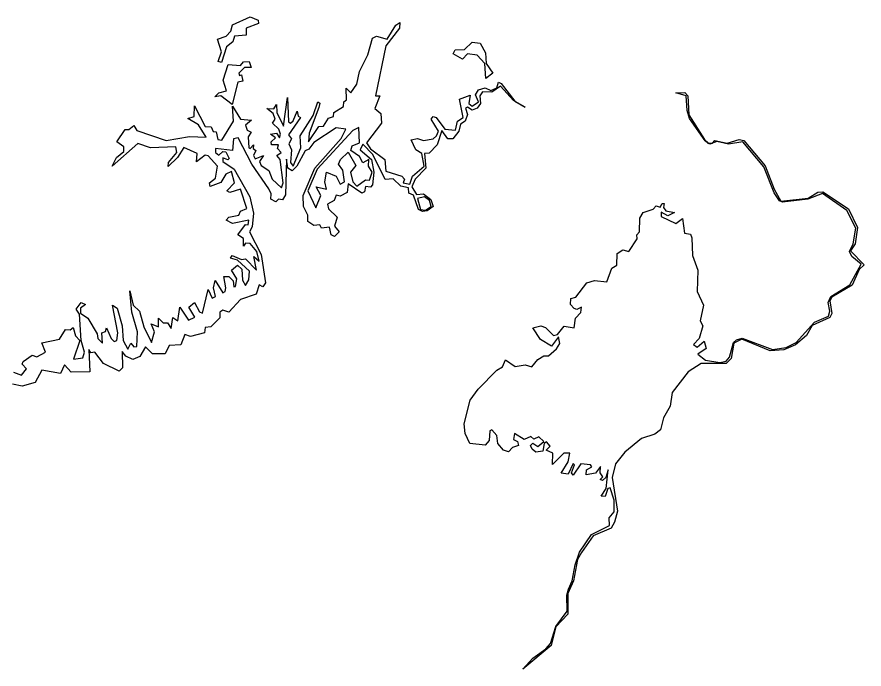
# Model space of a CAD drawing. Header units: millimetres. Extents: x 50 to 541, y 93 to 399.
# Drawn here: x 324.1 to 540.6, y 232.5 to 399 of the extents above; entities that cross this region are included whole.
import ezdxf

# ---------------------------------------------------------------- set-up
doc = ezdxf.new("R2010")
doc.units = ezdxf.units.MM
doc.layers.add('BAND_03', color=3, linetype='Continuous')

msp = doc.modelspace()

# ---------------------------------------------------------------- linework, layer by layer
at = {"layer": 'BAND_03'}
for points in [[(378.75, 395.38), (379.25, 397.03), (383.75, 399.01), (385.75, 398.21), (385.9, 397.38), (382.75, 396.12), (382.73, 394.38), (379.72, 394.12), (379.27, 392.62), (377.65, 391.38), (376.41, 387.38), (375.59, 387.62), (376.38, 390.12), (375.37, 393.38), (377.6, 394.12)], [(438, 388.22), (435.65, 389.62), (436.11, 390.62), (438.5, 390.71), (440.5, 392.54), (442.5, 392.33), (443.88, 389.82), (444.08, 387.12), (445.77, 384.62), (444, 383.27), (443.7, 387.12), (441.75, 389.29), (439.25, 389.6)], [(377.72, 380.12), (376.84, 382.88), (378.09, 386.88), (381.25, 386.65), (382, 387.56), (383.5, 387.63), (383.97, 386.12), (382.25, 386.07), (380.85, 384.62), (381, 384.1), (381.5, 384.27), (381.88, 382.62), (380.6, 382.38), (379.09, 376.62), (376.25, 378.84), (374.7, 378.62), (375.76, 379.62)], [(461.85, 243.38), (464.76, 247.25), (464.67, 251.38), (465.05, 252.88), (466.01, 255), (466.79, 259.12), (467.91, 262.38), (471, 266.82), (475.57, 269.12), (475.45, 271.12), (476.78, 272.62), (476.8, 275.62), (475.75, 278.74), (475.18, 278.62), (474.5, 276.58), (473.48, 276.62), (474.72, 278.62), (475.25, 283.36), (474.65, 281.38), (473.75, 280.66), (473.16, 280.88), (473.84, 281.62), (473.16, 282.62), (473.25, 284.21), (472, 282.56), (469.6, 282.12), (469.68, 283.38), (471.07, 284.12), (470.75, 284.66), (468.25, 284.93), (466.25, 282), (465.84, 282.62), (466.6, 284.62), (466.25, 284.97), (465, 282.26), (463.25, 282.51), (464.98, 285.38), (465.43, 287.62), (463.89, 287.62), (461, 284.69), (461.06, 287.62), (459.35, 288.38), (460.41, 289.38), (459.5, 290.53), (458.88, 290.12), (458.5, 288.17), (456.75, 287.9), (455.78, 288.62), (455.41, 289.62), (456, 290.15), (457.25, 289.36), (458.75, 290.58), (457.5, 291.77), (456.25, 291.16), (455.5, 291.9), (453.75, 291.14), (451.25, 292.64), (451, 291.08), (452.06, 290.62), (452.33, 289.62), (450.75, 289.1), (449.75, 287.97), (448.5, 288.35), (447, 290.12), (446.8, 292.12), (445.5, 293.56), (445, 293.36), (444.85, 290.88), (443.75, 289.67), (439.85, 290.12), (438.7, 292.62), (438.46, 295.12), (439.97, 301.12), (442, 303.96), (446.75, 308.84), (448.25, 309.64), (449, 311.49), (451.5, 309.72), (454, 310.22), (455.75, 309.68), (457.25, 311.55), (458.75, 312.48), (460, 312.5), (462, 314.3), (462.84, 315.62), (462.5, 317.35), (460.75, 314.91), (457.92, 316.62), (456, 319.63), (458, 320.12), (459.25, 319.73), (461.25, 317.65), (462.25, 317.89), (464, 320.08), (466.5, 319.64), (466.87, 322.12), (468.25, 323.58), (468.43, 324.88), (467.25, 324.27), (466.5, 324.59), (465.56, 325.62), (465.65, 327.12), (467, 327.42), (469.75, 331.1), (471.75, 331.73), (474.89, 331.38), (476.17, 334.88), (477.44, 335.62), (477.55, 338.62), (479, 339.53), (480.5, 339.13), (482.61, 342.38), (482.55, 343.38), (483.26, 344.12), (483.28, 347.62), (484.15, 349.12), (486.75, 349.93), (487.5, 350.77), (488.5, 350.45), (489, 351.39), (489.52, 351.38), (489.39, 350.38), (490, 349.49), (492.21, 349.12), (490.5, 348.19), (488.75, 349.17), (488.75, 348.04), (492.5, 346.26), (494.25, 347.55), (494.75, 343.82), (496.25, 343.54), (496.63, 342.62), (496.75, 338.12), (498.16, 334.38), (497.94, 328.88), (499.61, 325.38), (498.72, 321.38), (499.43, 320.12), (498.49, 316.88), (497.03, 315.38), (498, 314.69), (499.75, 316.25), (500.27, 314.38), (498.12, 312.88), (500.06, 311.38), (503.75, 310.74), (505.38, 311.12), (506.25, 312.12), (507.23, 315.88), (508, 316.53), (509.5, 316.98), (517.25, 314.12), (520.7, 314.62), (523.26, 315.88), (528, 321.1), (531.5, 322.58), (531.9, 323.88), (531.46, 326.12), (532.11, 327.62), (536.99, 330.62), (539.87, 335.88), (537.52, 337.88), (536.89, 339.12), (537.84, 341.12), (538.53, 345.12), (536.23, 349.62), (530, 353.93), (526.25, 352.45), (519.75, 351.75), (519, 352.05), (517.64, 354.12), (515, 360.7), (509.64, 367.12), (506, 366.5), (503, 367.19), (501.25, 366.5), (500.75, 366.68), (500.01, 367.38), (496.04, 373.12), (495.38, 375.12), (495.2, 378.87), (492.52, 379.62), (494.84, 379.75), (495.62, 378.87), (495.88, 374), (499.88, 367.75), (500.88, 366.75), (501.88, 366.75), (502.53, 367.5), (505.62, 366.75), (508.72, 367.75), (509.88, 367.5), (515.38, 361), (517.62, 355), (519.38, 352), (526.38, 352.75), (528.78, 354.25), (530.12, 354.33), (536.62, 350), (538.93, 345.25), (538.38, 341.06), (537.12, 339.25), (540.62, 335.75), (539.38, 334.5), (537.62, 330.5), (532.38, 327.5), (531.88, 326.5), (532.38, 323.25), (531.88, 322.28), (527.38, 320.25), (525.88, 317.67), (523.12, 315.25), (520.12, 314), (516.62, 313.75), (509.38, 316.75), (507.38, 315.75), (506.62, 311.77), (505.38, 310.5), (499, 310.5), (495.64, 308.38), (491.6, 303.12), (491.03, 299.62), (489.33, 296.62), (488.58, 293.62), (487.18, 292.5), (483.75, 291.41), (479.5, 287.91), (477.14, 284.88), (476.23, 281.38), (477.62, 272.81), (476.88, 270), (476.02, 268.5), (471.38, 266.5), (468.38, 262.25), (467.38, 260.5), (466.38, 255), (464.88, 251.75), (464.88, 246.5), (461.88, 243.25), (460.62, 238.5), (453.38, 232.5), (456, 235.27), (459.27, 237.62), (460.5, 239.02)], [(402.83, 356.88), (403.25, 359.37), (405.69, 358.38), (406.75, 356.28), (407.87, 356.88), (407.42, 359.88), (406.3, 361.38), (406.8, 362.62), (408.75, 364.45), (410.72, 361.12), (409.35, 359.38), (409.94, 356.88), (411, 355.8), (413.25, 357.46), (414.25, 357.32), (414.88, 359.38), (413.96, 360.88), (414.09, 362.62), (412.5, 361.79), (411.65, 363.38), (409.49, 364.88), (409.76, 366.12), (411.64, 366.88), (411.5, 370.81), (410, 370.04), (400.87, 360.12), (398.43, 354.62), (400.5, 350.26), (401.83, 353.38), (400.6, 355.62), (403.25, 355.05)], [(427.25, 349.84), (428.5, 349.69), (430.02, 350.62), (429.59, 352.12), (428.25, 353.08), (426.47, 352.62)]]:
    msp.add_lwpolyline(points, close=True, dxfattribs=at)
msp.add_lwpolyline([(323.25, 308.27), (325.25, 307.51), (326.58, 309.12), (325.46, 310.38), (325.75, 311.03), (328, 312.66), (329.25, 312.21), (331.41, 313.38), (330.5, 315.84), (335, 316.76), (336.5, 319.18), (337.75, 319.15), (338.5, 319.75), (339.1, 317.62), (340.16, 316.38), (338.55, 311.62), (341, 311.95), (341.41, 313.38), (340.5, 316.38), (340.11, 323.12), (339.23, 324.38), (340.53, 326.12), (341.64, 325.62), (340.37, 324.62), (340.35, 323.38), (342.26, 322.12), (344.63, 318.12), (344.8, 316.88), (346, 315.68), (345.86, 318.38), (346.75, 318.73), (347, 319.66), (348.17, 316.88), (349, 316.16), (349.68, 316.38), (349.89, 318.38), (348.55, 325.38), (349.75, 324.67), (351.01, 320.12), (351.25, 316.38), (352.5, 314.15), (353.25, 315.74), (354, 314.8), (354.73, 314.88), (354.95, 318.62), (353.53, 323.62), (353, 329.07), (353.87, 325.38), (355.49, 323.88), (356.55, 319.88), (358.5, 315.87), (359.31, 318.62), (358.42, 320.62), (360.27, 319.88), (360.34, 322.12), (361.5, 320.91), (362.62, 320.88), (363.5, 319.48), (364, 322.26), (365.25, 321.4), (365.72, 324.88), (368, 321.61), (369.61, 322.38), (368.02, 324.88), (369.5, 326.13), (370.75, 323.7), (371.53, 323.38), (373, 329.38), (374, 327.22), (374.86, 327.62), (374.34, 329.88), (374.75, 331.69), (376.75, 328.6), (377.36, 328.88), (377.52, 329.88), (377, 332.73), (378.25, 332.7), (379.37, 331.62), (379.56, 330.12), (380, 330.15), (380.35, 332.12), (378.96, 334.38), (380.5, 335.59), (381.62, 334.62), (381.75, 331.83), (382.5, 330.41), (383.43, 331.88), (383.6, 334.12), (380.5, 336.9), (378.71, 337.38), (379.14, 338.12), (381.5, 337.05), (382.5, 337.25), (385.36, 334.38), (384.63, 337.88), (386.03, 336.62), (385.47, 339.12), (383.75, 341.15), (382.5, 341.27), (382, 340.51), (382, 342.44), (380.57, 343.38), (382.5, 346), (383.25, 345.96), (383.37, 347.12), (379.25, 346.26), (377.64, 347.12), (378.25, 347.86), (380.81, 348.38), (381.29, 349.38), (382.88, 350.12), (381.25, 355.04), (378.5, 354.15), (377.78, 354.62), (379.75, 356.64), (379, 359.57), (377.5, 358.85), (376.25, 356.71), (373.5, 355.72), (373.38, 356.62), (374.88, 357.88), (375.42, 360.88), (373, 363.51), (372.25, 363.68), (370, 361.99), (370.16, 364.12), (366.75, 365.72), (365.15, 363.12), (362.75, 360.85), (362.88, 361.88), (364.95, 364.38), (364.75, 365.85), (358.25, 365.63), (355, 366.71), (348.5, 360.9), (349.61, 363.12), (351.41, 364.62), (351.42, 365.88), (349.67, 367.12), (351.75, 370.29), (352.75, 370.27), (354, 371.32), (354.75, 370.03), (362.25, 367.46), (368.25, 368.46), (372.5, 368.29), (370.5, 371.46), (367.83, 373.12), (369.46, 373.62), (369.5, 376.33), (372.25, 371.02), (373.75, 370.94), (374.25, 369.76), (375, 369.68), (375.5, 367.74), (376.5, 367.54), (379.47, 372.38), (379.25, 376.22), (381.25, 372.89), (384.11, 372.62), (382.58, 371.38), (383, 370.07), (384.01, 369.62), (383.2, 368.38), (383.42, 365.62), (383.75, 365.39), (384.55, 366.38), (384.49, 365.38), (385.18, 364.88), (384.57, 363.62), (385, 362.82), (387.15, 363.62), (386.12, 362.12), (386.53, 361.12), (388.5, 359.83), (389.34, 357.62), (391.75, 355.4), (392.13, 356.62), (391.44, 362.62), (390.55, 363.62), (391.63, 364.38), (390.73, 365.38), (390.95, 366.38), (389.21, 366.38), (389.13, 367.12), (390.22, 368.12), (388.91, 369.12), (390.47, 369.38), (391.25, 368.12), (391.5, 369.09), (391.09, 370.38), (389.43, 371.88), (390.09, 372.88), (389.61, 374.38), (388.03, 375.62), (389.75, 375.59), (390.5, 376.64), (390.53, 374.62), (392.25, 371.15), (393.25, 378.41), (393.5, 372.24), (394, 371.89), (394.75, 372.45), (395.75, 374.99), (396, 373.67), (396.59, 373.38), (393.49, 368.88), (394.33, 367.88), (393.64, 366.62), (394.27, 365.12), (394.05, 361.88), (394.68, 360.88), (396.7, 365.62), (396.55, 368.62), (399.83, 373.88), (401, 377.31), (401.5, 376.98), (401.32, 375.88), (398.78, 369.38), (398.66, 367.12), (401.25, 371.06), (402.5, 371.12), (403.75, 373.17), (405, 373.59), (405.14, 374.62), (407.61, 376.12), (407.66, 377.38), (408.35, 377.88), (408.25, 380.83), (409.5, 379.62), (410.99, 381.88), (411.64, 385.12), (413.83, 389.38), (415.02, 393.62), (416, 394.13), (418.75, 393.38), (421, 396.93), (422.01, 397.62), (421.93, 396.12), (418.39, 391.62), (415.74, 378.87), (416.91, 378.87), (415.63, 375.62), (417.16, 374.38), (417.31, 371.88), (413.45, 366.88), (414.5, 365.34), (418.15, 362.62), (418.38, 359.62), (422.5, 358.36), (423.15, 357.62), (422.84, 356.62), (424.5, 356.31), (425.22, 358.38), (428.21, 360.88), (427.58, 364.12), (426.09, 365.12), (424.91, 367.62), (426.5, 367.98), (428, 367.47), (430.5, 367.93), (431.33, 368.62), (431.89, 369.88), (429.99, 372.88), (430.5, 373.59), (431.25, 373.37), (433.5, 370.38), (436.25, 370.12), (436.75, 372.4), (438.13, 373.38), (437.25, 378.05), (440, 379.08), (439.58, 376.88), (440.5, 376.24), (442.11, 377.38), (441.31, 379.12), (442.05, 380.38), (443.75, 380.89), (445.25, 380.24), (446.8, 380.88), (447.23, 382.38), (447.88, 382), (451.38, 377.5), (453.98, 376), (451, 377.71), (447.75, 381.38), (445.5, 379.78), (443.12, 379.88), (442.42, 378.87), (442.56, 376.88), (441.75, 375.71), (440.5, 375.17), (439.25, 375.95), (438.75, 375.71), (439.24, 374.12), (438.66, 372.38), (437.5, 371.6), (437.03, 369.88), (435.5, 367.93), (434.25, 367.87), (432.75, 369.98), (431.5, 366.37), (429.5, 364.25), (428.25, 364.16), (428.64, 360.38), (425.89, 357.62), (425.04, 355.62), (426.25, 353.69), (428, 353.84), (429.9, 352.38), (430.48, 350.62), (429, 349.5), (427.75, 349.3), (426.75, 349.83), (425.5, 353.51), (424.25, 354.04), (424.24, 355.38), (422.25, 355.78), (420.25, 357.64), (418.25, 357.51), (415.11, 363.88), (412.5, 366.5), (411.84, 365.12), (414.71, 362.62), (415.38, 359.38), (415.02, 356.12), (414.5, 355.52), (413.25, 355.72), (412.91, 354.38), (412.25, 354.03), (408.75, 356.42), (408.5, 354.18), (406.75, 353.25), (405.75, 353.54), (405.19, 352.12), (403.5, 351.2), (403.75, 350.05), (405.98, 347.88), (405.32, 345.62), (406.44, 344.12), (405.25, 342.98), (404.46, 343.38), (404, 345.31), (402, 345.1), (401.5, 345.9), (400, 345.73), (398.5, 346.79), (398.44, 348.38), (397.34, 350.62), (397.26, 353.38), (400.3, 360.38), (407, 367.99), (408.19, 370.38), (405.75, 370.68), (400, 366.96), (398.75, 365.23), (397.75, 364.85), (395.66, 360.88), (394.5, 359.76), (393.37, 360.38), (393, 362.69), (392.77, 353.62), (392, 352.35), (391, 352.51), (390.25, 351.83), (389, 352.49), (389.14, 353.88), (388.5, 355.12), (384.12, 361.38), (380.63, 368.12), (379.45, 367.88), (379.25, 364.93), (374.87, 365.38), (374.91, 364.38), (375.75, 363.76), (376.75, 364.69), (377.5, 364.57), (378.4, 362.88), (378, 362.51), (376.75, 363.03), (376.75, 362.14), (379.66, 360.12), (383.61, 353.12), (384.57, 348.88), (384.28, 345.38), (383.54, 344.12), (386.57, 338.38), (387.65, 331.12), (387, 330.06), (386.04, 330.62), (385.25, 328.22), (381.25, 326.85), (378.25, 323.61), (376.75, 324.11), (376, 323.67), (376, 322.15), (373.67, 319.88), (372.25, 319.73), (372.09, 318.38), (368.5, 317.45), (367, 317.96), (366, 315.3), (363.02, 315.12), (362, 312.95), (358.75, 313.02), (357, 314.78), (355.5, 312.35), (353.75, 311.52), (351.98, 312.38), (351, 313.59), (351.1, 309.38), (350.25, 308.57), (346.25, 310.53), (344, 313.42), (343, 313.28), (342.5, 314.13), (342.75, 308.37), (338, 308.27), (336.25, 310.21), (335.25, 307.97), (330.5, 308.82), (328.75, 305.7), (325.5, 304.76), (323, 305.28)], dxfattribs=at)

doc.saveas('drawing.dxf')
